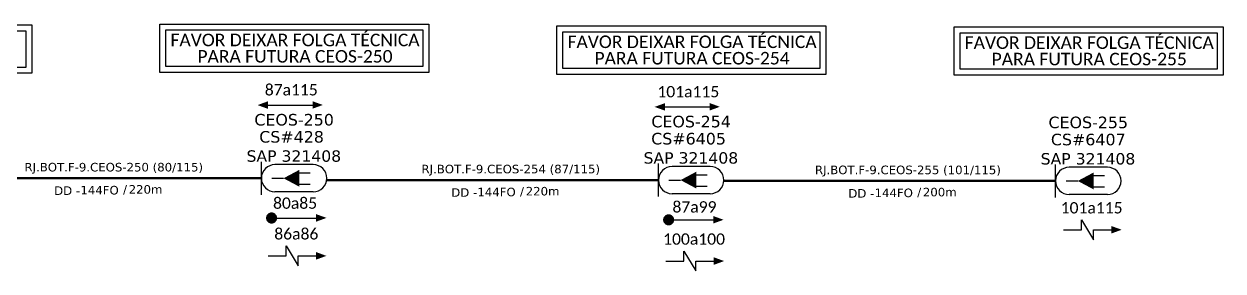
# Model space of a CAD drawing. Header units: millimetres. Extents: x -306105627 to -306104719, y 404252199 to 404252905.
# Drawn here: x -306104939.2 to -306104728.7, y 404252849.3 to 404252892.7 of the extents above; entities that cross this region are included whole.
import ezdxf
from ezdxf.enums import TextEntityAlignment as Align

# ---------------------------------------------------------------- set-up
doc = ezdxf.new("R2010")
doc.units = ezdxf.units.MM
doc.layers.add('20.4-CEOS', color=1, linetype='Continuous')
doc.layers.add('SETA', color=7, linetype='Continuous')
doc.layers.add('40.1-ETIQUETAS', color=1, linetype='Continuous', lineweight=20)
doc.styles.add('siredit', font='verdana.ttf')

msp = doc.modelspace()

# ---------------------------------------------------------------- linework, layer by layer
at = {"color": 3, "ltscale": 9e-07}
for points in [[(-306104985.06, 404252892.51), (-306104937.83, 404252892.51), (-306104937.83, 404252884), (-306104985.06, 404252884)], [(-306104915.34, 404252892.65), (-306104868.11, 404252892.65), (-306104868.11, 404252884.14), (-306104915.34, 404252884.14)], [(-306104984.01, 404252891.46), (-306104938.88, 404252891.46), (-306104938.88, 404252885.05), (-306104984.01, 404252885.05)], [(-306104914.29, 404252891.6), (-306104869.16, 404252891.6), (-306104869.16, 404252885.19), (-306104914.29, 404252885.19)], [(-306104845.63, 404252892.33), (-306104798.4, 404252892.33), (-306104798.4, 404252883.81), (-306104845.63, 404252883.81)], [(-306104844.58, 404252891.28), (-306104799.45, 404252891.28), (-306104799.45, 404252884.86), (-306104844.58, 404252884.86)], [(-306104775.9, 404252892.18), (-306104728.67, 404252892.18), (-306104728.67, 404252883.66), (-306104775.9, 404252883.66)], [(-306104774.85, 404252891.13), (-306104729.72, 404252891.13), (-306104729.72, 404252884.71), (-306104774.85, 404252884.71)]]:
    msp.add_lwpolyline(points, close=True, dxfattribs=at)
at = {"color": 0, "const_width": 0.99}
for points in [[(-306104896.21, 404252858.62, 1), (-306104895.22, 404252858.62, 1)], [(-306104826.5, 404252858.3, 1), (-306104825.51, 404252858.3, 1)]]:
    msp.add_lwpolyline(points, format="xyb", close=True, dxfattribs=at)
at = {"color": 0}
for points in [[(-306104753.53, 404252856.56), (-306104753.53, 404252858.31), (-306104751.44, 404252854.81), (-306104751.44, 404252856.56)], [(-306104893.16, 404252851.98), (-306104893.16, 404252853.73), (-306104891.07, 404252850.24), (-306104891.06, 404252851.98)], [(-306104823.33, 404252851.07), (-306104823.33, 404252852.82), (-306104821.23, 404252849.33), (-306104821.23, 404252851.07)]]:
    msp.add_lwpolyline(points, dxfattribs=at)
at = {"layer": '20.4-CEOS', "color": 8}
for p, q in [((-306104888.41, 404252867.99), (-306104895.12, 404252867.99)), ((-306104818.7, 404252867.66), (-306104825.41, 404252867.66)), ((-306104748.97, 404252867.51), (-306104755.69, 404252867.51)), ((-306104888.41, 404252863.2), (-306104895.12, 404252863.2)), ((-306104818.7, 404252862.88), (-306104825.41, 404252862.88)), ((-306104748.97, 404252862.73), (-306104755.69, 404252862.73))]:
    msp.add_line(p, q, dxfattribs=at)
for points in [[(-306104897.51, 404252862.71), (-306104897.51, 404252868.48)], [(-306104827.81, 404252862.39), (-306104827.81, 404252868.16)], [(-306104758.08, 404252862.23), (-306104758.08, 404252868.01)], [(-306104895.66, 404252865.59), (-306104893.62, 404252865.59)], [(-306104890.97, 404252866.54), (-306104888.93, 404252866.54)], [(-306104825.95, 404252865.27), (-306104823.91, 404252865.27)], [(-306104821.26, 404252866.22), (-306104819.22, 404252866.22)], [(-306104751.54, 404252866.07), (-306104749.5, 404252866.07)], [(-306104890.97, 404252864.55), (-306104888.93, 404252864.55)], [(-306104821.26, 404252864.23), (-306104819.22, 404252864.23)], [(-306104756.22, 404252865.12), (-306104754.18, 404252865.12)], [(-306104751.54, 404252864.08), (-306104749.5, 404252864.08)]]:
    msp.add_lwpolyline(points, dxfattribs=at)
for points in [[(-306104893.62, 404252865.59, 0, 2.95, 0), (-306104890.85, 404252865.59, 2.95, 2.95, 0)], [(-306104823.91, 404252865.27, 0, 2.95, 0), (-306104821.14, 404252865.27, 2.95, 2.95, 0)], [(-306104754.18, 404252865.12, 0, 2.95, 0), (-306104751.41, 404252865.12, 2.95, 2.95, 0)]]:
    msp.add_lwpolyline(points, format="xyseb", dxfattribs=at)
for centre, start, end in [((-306104895.12, 404252865.59), 90, 270), ((-306104888.41, 404252865.59), 270, 90), ((-306104825.41, 404252865.27), 90, 270), ((-306104818.7, 404252865.27), 270, 90), ((-306104755.69, 404252865.12), 90, 270), ((-306104748.97, 404252865.12), 270, 90)]:
    msp.add_arc(centre, 2.39, start, end, dxfattribs=at)
at = {"layer": '40.1-ETIQUETAS', "color": 1, "const_width": 0.4}
for points in [[(-306104955.74, 404252865.59), (-306104897.51, 404252865.59)], [(-306104886.04, 404252865.27), (-306104827.81, 404252865.27)], [(-306104816.31, 404252865.12), (-306104758.08, 404252865.12)]]:
    msp.add_lwpolyline(points, dxfattribs=at)
at = {"layer": 'SETA', "color": 0}
for points in [[(-306104896.36, 404252878.43), (-306104887.85, 404252878.43)], [(-306104826.65, 404252878.11), (-306104818.14, 404252878.11)], [(-306104895.72, 404252858.62), (-306104887.2, 404252858.62)], [(-306104826.01, 404252858.3), (-306104817.5, 404252858.3)], [(-306104756.69, 404252856.56), (-306104753.53, 404252856.56)], [(-306104751.44, 404252856.56), (-306104748.28, 404252856.56)], [(-306104896.32, 404252851.98), (-306104893.16, 404252851.98)], [(-306104891.06, 404252851.98), (-306104887.9, 404252851.98)], [(-306104826.49, 404252851.07), (-306104823.33, 404252851.07)], [(-306104821.23, 404252851.07), (-306104818.07, 404252851.07)]]:
    msp.add_lwpolyline(points, dxfattribs=at)
for points in [[(-306104896.36, 404252879.09), (-306104898.17, 404252878.43), (-306104896.36, 404252877.77)], [(-306104888.53, 404252879.11), (-306104886.72, 404252878.45), (-306104888.53, 404252877.79)], [(-306104826.65, 404252878.77), (-306104828.47, 404252878.11), (-306104826.65, 404252877.45)], [(-306104818.82, 404252878.79), (-306104817.01, 404252878.13), (-306104818.82, 404252877.47)], [(-306104887.89, 404252859.3), (-306104886.07, 404252858.64), (-306104887.89, 404252857.98)], [(-306104818.18, 404252858.97), (-306104816.37, 404252858.31), (-306104818.18, 404252857.65)], [(-306104748.28, 404252857.22), (-306104746.46, 404252856.56), (-306104748.28, 404252855.9)], [(-306104887.9, 404252852.64), (-306104886.09, 404252851.98), (-306104887.9, 404252851.32)], [(-306104818.07, 404252851.73), (-306104816.26, 404252851.07), (-306104818.07, 404252850.41)]]:
    msp.add_solid(points, dxfattribs=at)

# ---------------------------------------------------------------- texts
at = {"color": 7, "char_height": 2.2, "width": 46.8706, "attachment_point": 5}
for s, insert in [('{\\fCalibri|b0|i0|c0|p34;FAVOR DEIXAR FOLGA TÉCNICA}', (-306104891.6, 404252889.84)), ('{\\fCalibri|b0|i0|c0|p34;FAVOR DEIXAR FOLGA TÉCNICA}', (-306104821.89, 404252889.52)), ('{\\fCalibri|b0|i0|c0|p34;FAVOR DEIXAR FOLGA TÉCNICA}', (-306104752.16, 404252889.37)), ('{\\fCalibri|b0|i0|c0|p34;PARA FUTURA CEOS-250}', (-306104891.6, 404252886.97)), ('{\\fCalibri|b0|i0|c0|p34;PARA FUTURA CEOS-254}', (-306104821.89, 404252886.64)), ('{\\fCalibri|b0|i0|c0|p34;PARA FUTURA CEOS-255}', (-306104752.16, 404252886.49))]:
    msp.add_mtext(s, dxfattribs=dict(at, insert=insert))
at = {"color": 0, "char_height": 1.98, "width": 25.1052, "attachment_point": 5}
for s, insert in [('{\\fCalibri|b0|i0|c0|p34;\\C7;87a115}', (-306104892.26, 404252881.1)), ('{\\fCalibri|b0|i0|c0|p34;\\C7;101a115}', (-306104822.55, 404252880.77)), ('{\\fCalibri|b0|i0|c0|p34;\\C7;80a85}', (-306104891.59, 404252861.22)), ('{\\fCalibri|b0|i0|c0|p34;\\C7;87a99}', (-306104821.47, 404252860.56)), ('{\\fCalibri|b0|i0|c0|p34;\\C7;101a115}', (-306104751.74, 404252860.4)), ('{\\fCalibri|b0|i0|c0|p34;\\C7;86a86}', (-306104891.37, 404252855.83)), ('{\\fCalibri|b0|i0|c0|p34;\\C7;100a100}', (-306104821.54, 404252854.92))]:
    msp.add_mtext(s, dxfattribs=dict(at, insert=insert))
at = {"layer": '20.4-CEOS', "color": 7, "style": 'siredit'}
for s, height, p in [('CEOS-250', 2.028, (-306104891.76, 404252875.86)), ('CEOS-254', 2.028, (-306104822.06, 404252875.54)), ('CEOS-255', 2.028, (-306104752.33, 404252875.39)), ('CS#428 ', 2.028, (-306104891.76, 404252872.86)), ('CS#6405 ', 2.028, (-306104822.06, 404252872.54)), ('CS#6407', 2.028, (-306104752.33, 404252872.39)), ('SAP 321408', 2, (-306104891.81, 404252869.49)), ('SAP 321408', 2, (-306104822.1, 404252869.16)), ('SAP 321408', 2, (-306104752.38, 404252869.01))]:
    msp.add_text(s, height=height, dxfattribs=at).set_placement(p, align=Align.MIDDLE_CENTER)
at = {"layer": '40.1-ETIQUETAS', "color": 7, "style": 'siredit'}
for s, p in [('RJ.BOT.F-9.CEOS-250 (80/115) ', (-306104923.1, 404252867.54)), ('RJ.BOT.F-9.CEOS-254 (87/115) ', (-306104853.4, 404252867.21)), ('RJ.BOT.F-9.CEOS-255 (101/115) ', (-306104783.67, 404252867.06))]:
    msp.add_text(s, height=1.5, dxfattribs=at).set_placement(p, align=Align.MIDDLE_CENTER)
at = {"layer": '40.1-ETIQUETAS', "color": 0, "style": 'siredit'}
for p in [(-306104928.67, 404252863.42), (-306104858.96, 404252863.09), (-306104789.24, 404252862.94)]:
    msp.add_text('DD - ', height=1.5, dxfattribs=at).set_placement(p, align=Align.MIDDLE_RIGHT)
at = {"layer": '40.1-ETIQUETAS', "color": 7, "style": 'siredit'}
for s, p in [('144FO', (-306104922.55, 404252863.5)), ('/', (-306104921.1, 404252863.64)), ('144FO', (-306104852.85, 404252863.18)), ('/', (-306104851.4, 404252863.32)), ('144FO', (-306104783.12, 404252863.03)), ('/', (-306104781.67, 404252863.17))]:
    msp.add_text(s, height=1.5, dxfattribs=at).set_placement(p, align=Align.MIDDLE_RIGHT)
for s, p in [('220m', (-306104920.81, 404252863.64)), ('220m', (-306104851.1, 404252863.32)), ('200m', (-306104781.37, 404252863.17))]:
    msp.add_text(s, height=1.5, dxfattribs=at).set_placement(p, align=Align.MIDDLE_LEFT)

doc.saveas('drawing.dxf')
